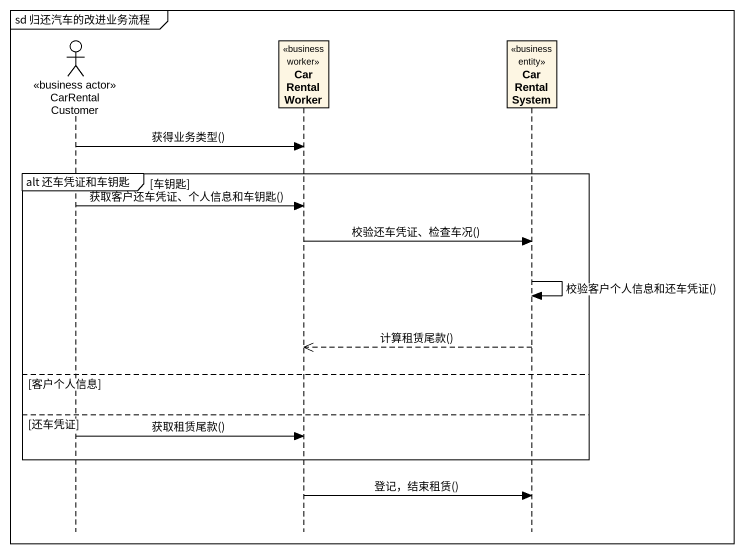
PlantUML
@startuml
mainframe sd 归还汽车的改进业务流程
hide footbox
actor CarRentalCustomer <<business actor>>
participant CarRentalWorker <<business worker>>
participant CarRentalSystem <<business entity>>

CarRentalCustomer -> CarRentalWorker : 获得业务类型()
group alt 还车凭证和车钥匙 [车钥匙]
  CarRentalCustomer -> CarRentalWorker : 获取客户还车凭证、个人信息和车钥匙()
  CarRentalWorker -> CarRentalSystem : 校验还车凭证、检查车况()
  CarRentalSystem -> CarRentalSystem : 校验客户个人信息和还车凭证()
  CarRentalSystem -->> CarRentalWorker : 计算租赁尾款()
else 客户个人信息
else 还车凭证
  CarRentalCustomer -> CarRentalWorker : 获取租赁尾款()
end
CarRentalWorker -> CarRentalSystem : 登记，结束租赁()
@enduml
